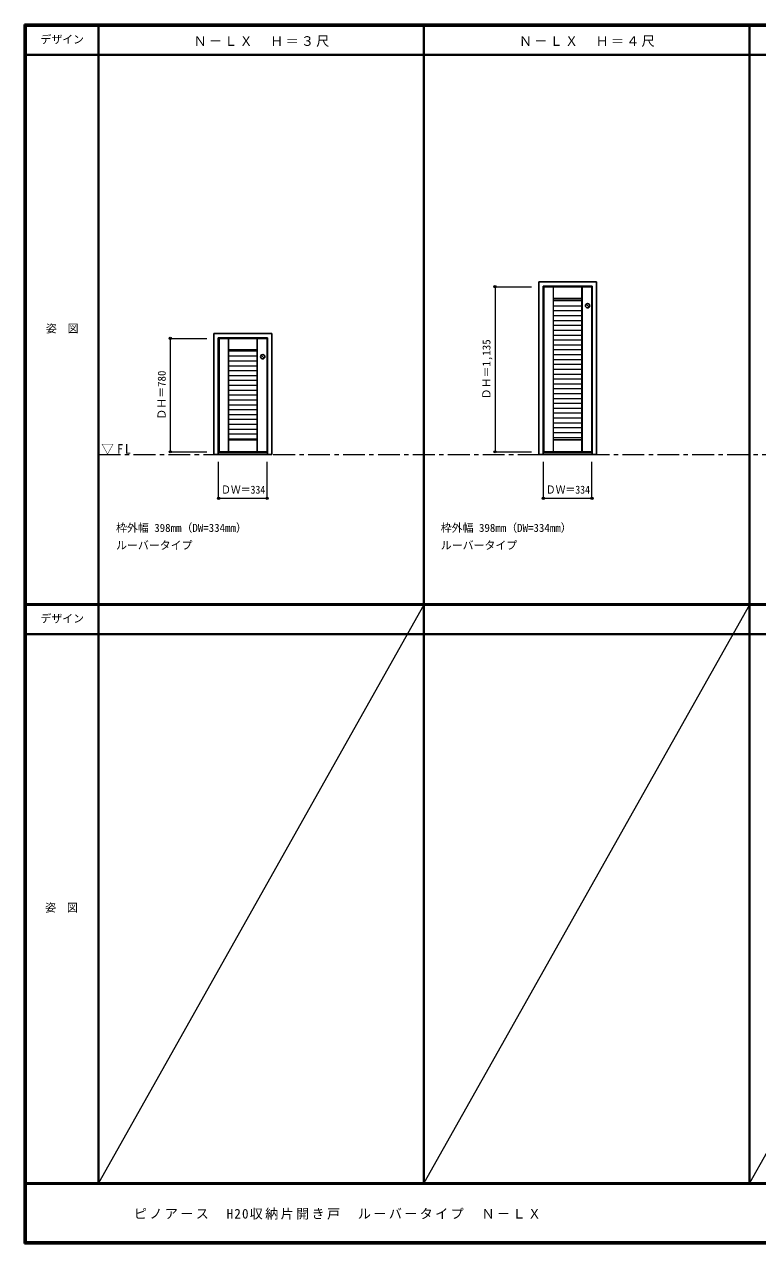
# Model space of a CAD drawing. Units: millimetres, scale not verified. Extents: x -6000 to 5700, y -4205 to 4260.
# Drawn here: x -6000 to -961, y -4205 to 4175 of the extents above; entities that cross this region are included whole.
import ezdxf
from ezdxf.enums import TextEntityAlignment as Align

# ---------------------------------------------------------------- set-up
doc = ezdxf.new("R2010")
doc.units = ezdxf.units.MM
doc.header["$LTSCALE"] = 30
doc.header["$PDMODE"] = 32
doc.header["$PDSIZE"] = 15
doc.linetypes.add('CHAIN1', pattern=[8, 5, -1, 1, -1])
doc.linetypes.add('CHAIN2', pattern=[12, 9, -1, 1, -1])
for name, color, linetype, lineweight in [('0-1_通り芯', 7, 'CHAIN1', 18), ('0-2_扉', 3, 'Continuous', 25), ('0-3_仕上げ', 7, 'Continuous', 18), ('0-4_枠', 3, 'Continuous', 25), ('0-7_取手', 3, 'Continuous', 25), ('0-B_寸法', 7, 'Continuous', 9), ('F-1_枠', 6, 'Continuous', 40), ('F-A_文字', 7, 'Continuous', 18)]:
    doc.layers.add(name, color=color, linetype=linetype, lineweight=lineweight)
doc.layers.add('0-A_文字', color=7, linetype='Continuous')
doc.styles.add('ＭＳ ゴシック', font='')
doc.styles.get('ＭＳ ゴシック').set_extended_font_data('MS Gothic')

msp = doc.modelspace()

# ---------------------------------------------------------------- linework, layer by layer
at = {"layer": '0-1_通り芯'}
msp.add_line((-5490, 1218), (5700, 1218), dxfattribs=at)
at = {"layer": '0-2_扉'}
for p, q in [((-2099.8, 2372), (-2433.8, 2372)), ((-2433.8, 2372), (-2433.8, 1237)), ((-2099.8, 2372), (-2099.8, 1237)), ((-4331.4, 2017), (-4665.4, 2017)), ((-4665.4, 2017), (-4665.4, 1237)), ((-4331.4, 2017), (-4331.4, 1237)), ((-4665.4, 1237), (-4331.4, 1237)), ((-2433.8, 1237), (-2099.8, 1237))]:
    msp.add_line(p, q, dxfattribs=at)
at = {"layer": '0-3_仕上げ'}
for p, q in [((-2430.8, 2372), (-2430.8, 1237)), ((-2365.8, 2372), (-2365.8, 1237)), ((-2364.8, 1237), (-2364.8, 2372)), ((-2168.8, 1237), (-2168.8, 2372)), ((-2167.8, 2372), (-2167.8, 1237)), ((-2102.8, 2372), (-2102.8, 1237)), ((-2168.8, 2292), (-2364.8, 2292)), ((-2364.8, 2289), (-2168.8, 2289)), ((-2168.8, 2274.79), (-2364.8, 2274.79)), ((-2168.8, 2238.72), (-2364.8, 2238.72)), ((-2168.8, 2205.22), (-2364.8, 2205.22)), ((-2168.8, 2171.72), (-2364.8, 2171.72)), ((-2168.8, 2138.22), (-2364.8, 2138.22)), ((-2168.8, 2104.72), (-2364.8, 2104.72)), ((-4662.4, 2017), (-4662.4, 1237)), ((-4597.4, 2017), (-4597.4, 1237)), ((-4596.4, 1237), (-4596.4, 2017)), ((-4400.4, 1237), (-4400.4, 2017)), ((-4399.4, 2017), (-4399.4, 1237)), ((-4334.4, 2017), (-4334.4, 1237)), ((-2168.8, 2071.22), (-2364.8, 2071.22)), ((-2168.8, 2037.72), (-2364.8, 2037.72)), ((-4400.4, 1937), (-4596.4, 1937)), ((-4596.4, 1934), (-4400.4, 1934)), ((-4400.4, 1929.79), (-4596.4, 1929.79)), ((-2168.8, 2004.22), (-2364.8, 2004.22)), ((-2168.8, 1970.72), (-2364.8, 1970.72)), ((-2168.8, 1937.22), (-2364.8, 1937.22)), ((-4400.4, 1893.72), (-4596.4, 1893.72)), ((-4400.4, 1860.22), (-4596.4, 1860.22)), ((-2168.8, 1903.72), (-2364.8, 1903.72)), ((-2168.8, 1870.22), (-2364.8, 1870.22)), ((-4400.4, 1826.72), (-4596.4, 1826.72)), ((-4400.4, 1793.22), (-4596.4, 1793.22)), ((-2168.8, 1836.72), (-2364.8, 1836.72)), ((-2168.8, 1803.22), (-2364.8, 1803.22)), ((-2168.8, 1769.72), (-2364.8, 1769.72)), ((-4400.4, 1759.72), (-4596.4, 1759.72)), ((-4400.4, 1726.22), (-4596.4, 1726.22)), ((-4400.4, 1692.72), (-4596.4, 1692.72)), ((-2168.8, 1736.22), (-2364.8, 1736.22)), ((-2168.8, 1702.72), (-2364.8, 1702.72)), ((-4400.4, 1659.22), (-4596.4, 1659.22)), ((-4400.4, 1625.72), (-4596.4, 1625.72)), ((-4400.4, 1592.22), (-4596.4, 1592.22)), ((-2168.8, 1669.22), (-2364.8, 1669.22)), ((-2168.8, 1635.72), (-2364.8, 1635.72)), ((-2168.8, 1602.22), (-2364.8, 1602.22)), ((-4400.4, 1558.72), (-4596.4, 1558.72)), ((-4400.4, 1525.22), (-4596.4, 1525.22)), ((-2168.8, 1568.72), (-2364.8, 1568.72)), ((-2168.8, 1535.22), (-2364.8, 1535.22)), ((-4400.4, 1491.72), (-4596.4, 1491.72)), ((-4400.4, 1458.22), (-4596.4, 1458.22)), ((-4400.4, 1424.72), (-4596.4, 1424.72)), ((-2168.8, 1501.72), (-2364.8, 1501.72)), ((-2168.8, 1468.22), (-2364.8, 1468.22)), ((-2168.8, 1434.72), (-2364.8, 1434.72)), ((-4400.4, 1391.22), (-4596.4, 1391.22)), ((-4400.4, 1357.72), (-4596.4, 1357.72)), ((-2168.8, 1401.22), (-2364.8, 1401.22)), ((-2168.8, 1367.72), (-2364.8, 1367.72)), ((-4400.4, 1324.22), (-4596.4, 1324.22)), ((-4400.4, 1320), (-4596.4, 1320)), ((-4400.4, 1317), (-4596.4, 1317)), ((-2168.8, 1334.22), (-2364.8, 1334.22)), ((-2168.8, 1320), (-2364.8, 1320)), ((-2168.8, 1317), (-2364.8, 1317))]:
    msp.add_line(p, q, dxfattribs=at)
at = {"layer": '0-4_枠'}
for p, q in [((-2465.8, 1218), (-2465.8, 2405)), ((-2465.8, 2405), (-2067.8, 2405)), ((-2435.8, 1218), (-2435.8, 2375)), ((-2435.8, 2375), (-2097.8, 2375)), ((-2097.8, 1218), (-2097.8, 2375)), ((-2067.8, 1218), (-2067.8, 2405)), ((-4697.4, 1218), (-4697.4, 2050)), ((-4697.4, 2050), (-4299.4, 2050)), ((-4667.4, 1218), (-4667.4, 2020)), ((-4667.4, 2020), (-4329.4, 2020)), ((-4329.4, 1218), (-4329.4, 2020)), ((-4299.4, 1218), (-4299.4, 2050)), ((-4697.4, 1218), (-4299.4, 1218)), ((-4667.4, 1233), (-4329.4, 1233)), ((-2465.8, 1218), (-2067.8, 1218)), ((-2435.8, 1233), (-2097.8, 1233))]:
    msp.add_line(p, q, dxfattribs=at)
at = {"layer": '0-7_取手', "linetype": 'CHAIN2'}
for p, q in [((-2140.41, 2251.61), (-2119.19, 2230.39)), ((-4373.01, 1901.61), (-4351.79, 1880.39))]:
    msp.add_line(p, q, dxfattribs=at)
at = {"layer": '0-7_取手'}
for centre in [(-2129.8, 2241), (-4362.4, 1891)]:
    msp.add_circle(centre, 15, dxfattribs=at)
at = {"layer": '0-B_寸法', "color": 4}
for p, q in [((-2765.8, 2372), (-2765.8, 1237)), ((-2765.8, 2372), (-2515.8, 2372)), ((-4997.4, 2017), (-4747.4, 2017)), ((-4997.4, 2017), (-4997.4, 1237)), ((-4997.4, 1237), (-4747.4, 1237)), ((-2765.8, 1237), (-2515.8, 1237)), ((-4665.4, 918), (-4665.4, 1168)), ((-4331.4, 918), (-4331.4, 1168)), ((-2433.8, 918), (-2433.8, 1168)), ((-2099.8, 918), (-2099.8, 1168)), ((-4665.4, 918), (-4331.4, 918)), ((-2433.8, 918), (-2099.8, 918))]:
    msp.add_line(p, q, dxfattribs=at)
at = {"layer": '0-B_寸法'}
for p in [(-2765.8, 2372), (-4997.4, 2017), (-4997.4, 1237), (-2765.8, 1237), (-4665.4, 918), (-4331.4, 918), (-2433.8, 918), (-2099.8, 918)]:
    msp.add_point(p, dxfattribs=at)
at = {"layer": 'F-1_枠'}
for p, q in [((-6000, 4175), (5700, 4175)), ((-6000, 4175), (-6000, -4205)), ((-6000, 4170), (5700, 4170)), ((-6000, 4165), (5700, 4165)), ((-5995, 4175), (-5995, -4205)), ((-5990, 4175), (-5990, -4205)), ((-5490, 4175), (-5490, -3790)), ((-3254, 4175), (-3254, -3790)), ((-1018, 4175), (-1018, -3790)), ((-6000, 3965), (5700, 3965)), ((-5990, 190.5), (5690, 190.5)), ((-5990, 187.5), (5690, 187.5)), ((-5990, 184.5), (5690, 184.5)), ((-5990, -15.5), (5690, -15.5)), ((5700, -3790), (-6000, -3790)), ((5700, -3795), (-6000, -3795)), ((5700, -4195), (-6000, -4195)), ((5700, -4200), (-6000, -4200)), ((5700, -4205), (-6000, -4205))]:
    msp.add_line(p, q, dxfattribs=at)
at = {"layer": 'F-A_文字'}
for p, q in [((-3254, 184.5), (-5490, -3790)), ((-1018, 184.5), (-3254, -3790)), ((1218, 184.5), (-1018, -3790))]:
    msp.add_line(p, q, dxfattribs=at)

# ---------------------------------------------------------------- texts
at = {"layer": '0-A_文字', "style": 'ＭＳ ゴシック'}
for s, p in [('枠外幅 398mm（DW=334mm）', (-5370, 670.5)), ('枠外幅 398mm（DW=334mm）', (-3138.4, 670.5)), ('ルーバータイプ', (-5370, 550.5)), ('ルーバータイプ', (-3138.4, 550.5))]:
    msp.add_text(s, height=54.99, dxfattribs=at).set_placement(p, align=Align.BOTTOM_LEFT)
at = {"layer": '0-A_文字', "char_height": 65.98, "attachment_point": 7, "style": 'ＭＳ ゴシック'}
for s, insert in [('\\T1.17;Ｎ－ＬＸ\u3000Ｈ＝３尺', (-4837, 4020)), ('\\T1.17;Ｎ－ＬＸ\u3000Ｈ＝４尺', (-2601, 4020)), ('\\T1.26;\\W0.95;▽FL', (-5471.25, 1218))]:
    msp.add_mtext(s, dxfattribs=dict(at, insert=insert))
at = {"layer": '0-B_寸法', "style": 'ＭＳ ゴシック'}
for s, p in [('ＤＨ＝1,135', (-2780.8, 1598.25)), ('ＤＨ＝780', (-5012.4, 1458.25))]:
    msp.add_text(s, height=54.99, rotation=90, dxfattribs=at).set_placement(p, align=Align.BOTTOM_LEFT)
at = {"layer": '0-B_寸法', "style": 'ＭＳ ゴシック', "width": 0.9}
for p in [(-4648.4, 933), (-2416.8, 933)]:
    msp.add_text('ＤＷ＝334', height=54.99, dxfattribs=at).set_placement(p, align=Align.BOTTOM_LEFT)
at = {"layer": 'F-A_文字', "style": 'ＭＳ ゴシック'}
for s, p in [('デザイン', (-5890, 4027.5)), ('姿\u3000図', (-5852.5, 2040.25)), ('デザイン', (-5890, 47)), ('姿\u3000図', (-5857.5, -1940.25))]:
    msp.add_text(s, height=54.99, dxfattribs=at).set_placement(p, align=Align.BOTTOM_LEFT)
at = {"layer": 'F-A_文字', "insert": (-5247.55, -4040), "char_height": 65.98, "attachment_point": 7, "style": 'ＭＳ ゴシック'}
msp.add_mtext('\\T1.18;ピノアース\u3000H20収納片開き戸\u3000ルーバータイプ\u3000Ｎ－ＬＸ', dxfattribs=at)

doc.saveas('drawing.dxf')
